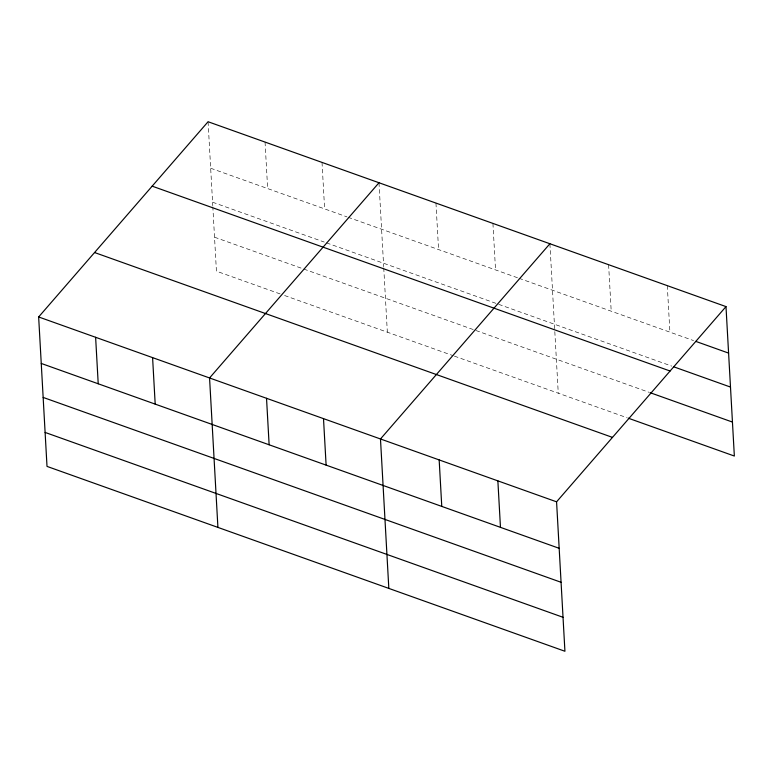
<?xml version="1.0" encoding="UTF-8"?>
<svg xmlns="http://www.w3.org/2000/svg" width="773" height="773" viewBox="0 0 773 773"><rect width="100%" height="100%" fill="white"/><g stroke="black" fill="none" stroke-linecap="round" stroke-linejoin="round"><path stroke-width="0.58" stroke-dasharray="3.87 2.9" d="M210.671 168.234L346.961 216.875M348.072 217.271L517.871 277.884M518.992 278.28L693.603 340.603M212.575 202.207L324.283 242.075M326.515 242.877L671.795 366.122M214.536 237.205L474.815 330.11M475.926 330.506L648.924 392.259M280.106 293.914L216.43 271.178L212.836 206.874M284.57 295.508L453.249 355.715M454.369 356.111L627.116 417.768M667.302 285.652L669.901 332.139M608.602 264.695L611.201 311.19M549.903 243.746L558.261 393.196M492.932 223.416L495.532 269.903M435.962 203.077L438.562 249.573M378.992 182.747L383.688 266.714M383.746 267.873L387.341 332.187M322.022 162.407L324.621 208.903M265.052 142.068L267.651 188.564M208.072 121.738L212.768 205.705"/><path stroke-width="1.16" d="M725.992 306.601L556.57 501.822L564.928 651.262L47.008 466.399L38.65 316.959L208.072 121.738L725.992 306.601L734.35 456.041L628.246 418.174M378.992 182.747L209.56 377.958L217.918 527.408M549.903 243.746L380.48 438.967L388.829 588.408M695.855 341.415L728.591 353.097M674.056 366.924L730.495 387.07M152.165 186.158L670.085 371.021M650.045 392.655L732.446 422.068M94.557 252.529L612.477 437.392M38.65 316.959L556.57 501.822M41.249 363.445L559.169 548.308M43.153 397.419L561.063 582.282M45.105 432.426L563.024 617.289M497.87 480.864L500.469 527.36M439.17 459.916L441.769 506.412M323.501 418.628L326.109 465.124M266.53 398.298L269.13 444.784M152.59 357.628L155.189 404.115M95.62 337.289L98.219 383.785"/></g></svg>
